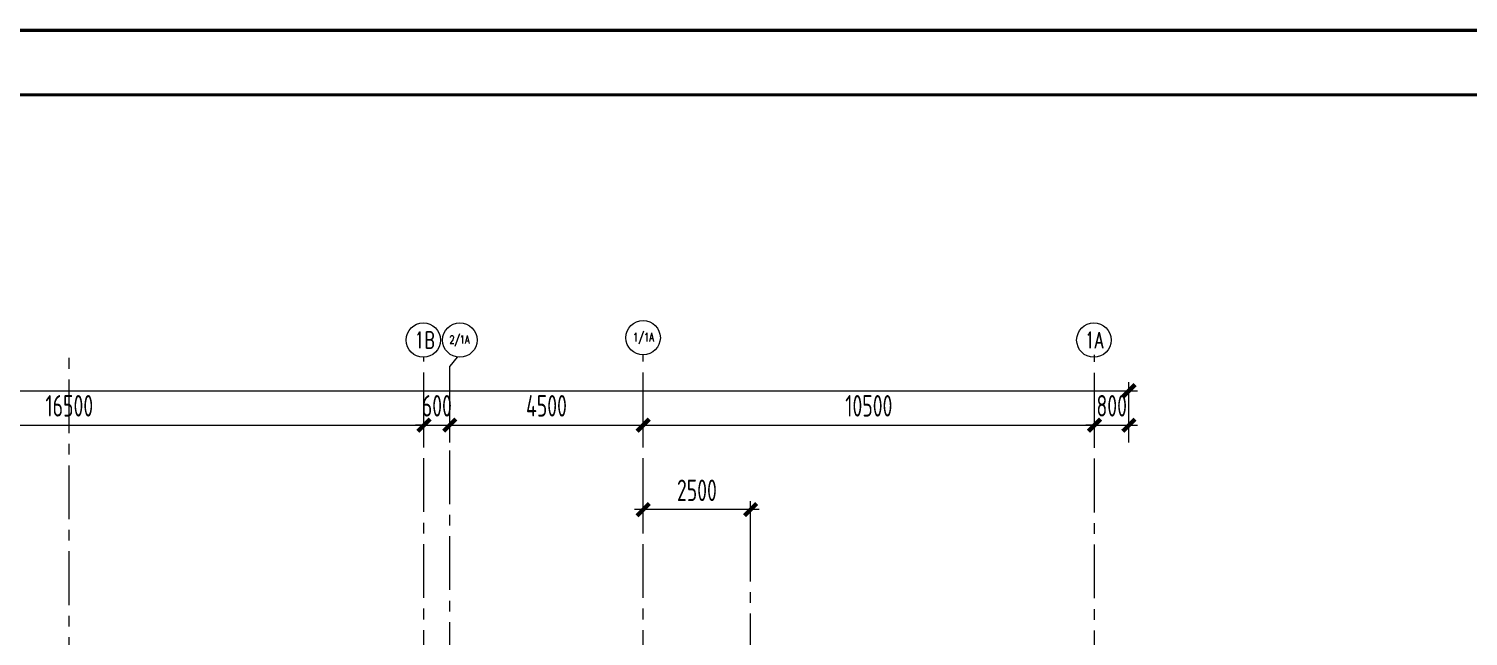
# Model space of a CAD drawing. Extents: x -1201378 to 2367219, y -619313 to 244905.
# Drawn here: x -708551 to -675064, y 230765 to 244905 of the extents above; entities that cross this region are included whole.
import ezdxf
from ezdxf.enums import TextEntityAlignment as Align

# ---------------------------------------------------------------- set-up
doc = ezdxf.new("R2010")
doc.units = 0
doc.header["$LTSCALE"] = 1000
doc.linetypes.add('CENTER', pattern=[2, 1.25, -0.25, 0.25, -0.25])
doc.layers.get('0').update_dxf_attribs({"linetype": 'CONTINUOUS'})
doc.layers.get('Defpoints').update_dxf_attribs({"linetype": 'CONTINUOUS'})
doc.layers.add('0-cxFrame', color=155, linetype='CONTINUOUS')
for name, color, linetype, lineweight in [('0-cxText', 131, 'CONTINUOUS', 25), ('S-axis', 111, 'CONTINUOUS', 0), ('S-dote', 5, 'CENTER', 0)]:
    doc.layers.add(name, color=color, linetype=linetype, lineweight=lineweight)
doc.styles.add('_TCH_AXIS', font='COMPLEX', dxfattribs={"bigfont": 'GBCBIG'})
doc.styles.add('cx_tuming', font='simhei.ttf')
doc.styles.add('cx_tuqian1', font='')
doc.styles.add('TSSD_Dimension', font='tssdeng.shx', dxfattribs={"width": 0.7, "bigfont": 'hztxt.shx'})
doc.styles.add('黑体', font='simhei.ttf', dxfattribs={"width": 0.8})
doc.styles.get('cx_tuqian1').set_extended_font_data('SimSun')
doc.dimstyles.new('TSSD_200_200', dxfattribs={"dimtxt": 500, "dimasz": 200, "dimexe": 200, "dimexo": 500, "dimgap": 200, "dimtad": 1, "dimdec": 0, "dimzin": 0, "dimdsep": 46, "dimtxsty": 'TSSD_Dimension', "dimblk": 'ARCHTICK', "dimcen": 0, "dimdle": 200, "dimclrt": 7, "dimadec": 0, "dimazin": 0, "dimtfac": 1, "dimtdec": 0, "dimtix": 1, "dimtmove": 2, "dimatfit": 3, "dimfxl": 1, "dimtolj": 1, "dimtzin": 0, "dimarcsym": 0})

# ---------------------------------------------------------------- blocks, each defined once
blk = doc.blocks.new('TK22.A0 L(Dragon)')
at = {"layer": '0-cxFrame', "color": 7, "const_width": 0.5}
blk.add_lwpolyline([(0, 0), (-1486, 0), (-1486, 841), (0, 841)], close=True, dxfattribs=at)
at = {"layer": '0-cxFrame', "const_width": 0.5}
blk.add_lwpolyline([(-80, 10), (-1466, 10), (-1466, 831), (-80, 831)], close=True, dxfattribs=at)
at = {"style": '黑体', "flags": 4}
blk.add_attdef('图幅', text='', height=3.3, dxfattribs=at).set_placement((-40, 3), align=Align.RIGHT)
at = {"layer": '0-cxText', "flags": 4}
for tag, height, style, p in [('建设单位', 3.5, 'cx_tuming', (-45, 240)), ('项目名称', 3.5, 'cx_tuming', (-45, 210)), ('子项名称', 3.5, 'cx_tuming', (-45, 180)), ('工程编号', 3.3, 'cx_tuqian1', (-35, 165)), ('图名1', 3.5, 'cx_tuming', (-45, 87)), ('图名2', 3.5, 'cx_tuming', (-45, 79)), ('图名3', 3.5, 'cx_tuming', (-45, 71)), ('出图日期', 3.3, 'cx_tuqian1', (-39, 60)), ('专业', 3.3, 'cx_tuqian1', (-55, 52)), ('图号', 3.3, 'cx_tuqian1', (-55, 44)), ('版次', 3.3, 'cx_tuqian1', (-20, 44))]:
    blk.add_attdef(tag, text='', height=height, dxfattribs=dict(at, style=style)).set_placement(p, align=Align.MIDDLE)
at = {"layer": 'Defpoints', "color": 6, "flags": 4}
for tag, height, style, p in [('tufu', 3.3, '黑体', (-12, 12)), ('dwfname', 4, 'cx_tuqian1', (-80, 3))]:
    blk.add_attdef(tag, text='', height=height, dxfattribs=dict(at, style=style)).set_placement(p, align=Align.RIGHT)
blk = doc.blocks.new('_ArchTick')
at = {"color": 0, "linetype": 'ByBlock', "const_width": 0.5}
blk.add_lwpolyline([(-0.71, -0.71), (0.71, 0.71)], dxfattribs=at)
blk = doc.blocks.new('*D3000')
at = {"layer": 'Defpoints', "color": 0, "transparency": 16777216}
for p in [(-99358, 123054), (-115858, 122147), (-99358, 122147)]:
    blk.add_point(p, dxfattribs=at)
at = {"layer": 'S-axis', "color": 0, "lineweight": -2, "transparency": 16777216}
for p, q in [((-115858, 122647), (-115858, 123254)), ((-99358, 122647), (-99358, 123254)), ((-116058, 123054), (-99158, 123054))]:
    blk.add_line(p, q, dxfattribs=at)
at = {"layer": 'S-axis', "color": 0, "lineweight": -2, "transparency": 16777216, "xscale": 200, "yscale": 200, "zscale": 200, "rotation": 180}
blk.add_blockref('_ArchTick', (-115858, 123054), dxfattribs=at)
at = {"layer": 'S-axis', "color": 0, "lineweight": -2, "transparency": 16777216, "xscale": 200, "yscale": 200, "zscale": 200}
blk.add_blockref('_ArchTick', (-99358, 123054), dxfattribs=at)
at = {"layer": 'S-axis', "color": 7, "transparency": 16777216, "insert": (-107608, 123504), "char_height": 500, "attachment_point": 5, "style": 'TSSD_Dimension'}
blk.add_mtext('\\A1;16500', dxfattribs=at)
blk = doc.blocks.new('*D3001')
at = {"layer": 'Defpoints', "color": 0, "transparency": 16777216}
for p in [(-98758, 123054), (-99358, 122147), (-98758, 122147)]:
    blk.add_point(p, dxfattribs=at)
at = {"layer": 'S-axis', "color": 0, "lineweight": -2, "transparency": 16777216}
for p, q in [((-99358, 122647), (-99358, 123254)), ((-98758, 122647), (-98758, 123254)), ((-99358, 123054), (-99558, 123054)), ((-99358, 123054), (-98758, 123054)), ((-98758, 123054), (-98558, 123054))]:
    blk.add_line(p, q, dxfattribs=at)
at = {"layer": 'S-axis', "color": 0, "lineweight": -2, "transparency": 16777216, "xscale": 200, "yscale": 200, "zscale": 200}
blk.add_blockref('_ArchTick', (-99358, 123054), dxfattribs=at)
at = {"layer": 'S-axis', "color": 0, "lineweight": -2, "transparency": 16777216, "xscale": 200, "yscale": 200, "zscale": 200, "rotation": 180}
blk.add_blockref('_ArchTick', (-98758, 123054), dxfattribs=at)
at = {"layer": 'S-axis', "color": 7, "transparency": 16777216, "insert": (-99058, 123504), "char_height": 500, "attachment_point": 5, "style": 'TSSD_Dimension'}
blk.add_mtext('\\A1;600', dxfattribs=at)
blk = doc.blocks.new('*D3002')
at = {"layer": 'Defpoints', "color": 0, "transparency": 16777216}
for p in [(-94258, 123054), (-98758, 122147), (-94258, 122147)]:
    blk.add_point(p, dxfattribs=at)
at = {"layer": 'S-axis', "color": 0, "lineweight": -2, "transparency": 16777216}
for p, q in [((-98758, 122647), (-98758, 123254)), ((-94258, 122647), (-94258, 123254)), ((-98958, 123054), (-94058, 123054))]:
    blk.add_line(p, q, dxfattribs=at)
at = {"layer": 'S-axis', "color": 0, "lineweight": -2, "transparency": 16777216, "xscale": 200, "yscale": 200, "zscale": 200, "rotation": 180}
blk.add_blockref('_ArchTick', (-98758, 123054), dxfattribs=at)
at = {"layer": 'S-axis', "color": 0, "lineweight": -2, "transparency": 16777216, "xscale": 200, "yscale": 200, "zscale": 200}
blk.add_blockref('_ArchTick', (-94258, 123054), dxfattribs=at)
at = {"layer": 'S-axis', "color": 7, "transparency": 16777216, "insert": (-96508, 123504), "char_height": 500, "attachment_point": 5, "style": 'TSSD_Dimension'}
blk.add_mtext('\\A1;4500', dxfattribs=at)
blk = doc.blocks.new('*D3003')
at = {"layer": 'Defpoints', "color": 0, "transparency": 16777216}
for p in [(-83758, 123054), (-94258, 122147), (-83758, 122147)]:
    blk.add_point(p, dxfattribs=at)
at = {"layer": 'S-axis', "color": 0, "lineweight": -2, "transparency": 16777216}
for p, q in [((-94258, 122647), (-94258, 123254)), ((-83758, 122647), (-83758, 123254)), ((-94458, 123054), (-83558, 123054))]:
    blk.add_line(p, q, dxfattribs=at)
at = {"layer": 'S-axis', "color": 0, "lineweight": -2, "transparency": 16777216, "xscale": 200, "yscale": 200, "zscale": 200, "rotation": 180}
blk.add_blockref('_ArchTick', (-94258, 123054), dxfattribs=at)
at = {"layer": 'S-axis', "color": 0, "lineweight": -2, "transparency": 16777216, "xscale": 200, "yscale": 200, "zscale": 200}
blk.add_blockref('_ArchTick', (-83758, 123054), dxfattribs=at)
at = {"layer": 'S-axis', "color": 7, "transparency": 16777216, "insert": (-89008, 123504), "char_height": 500, "attachment_point": 5, "style": 'TSSD_Dimension'}
blk.add_mtext('\\A1;10500', dxfattribs=at)
blk = doc.blocks.new('*D3004')
at = {"layer": 'Defpoints', "color": 0, "transparency": 16777216}
for p in [(-82958, 123054), (-83758, 122147), (-82958, 122147)]:
    blk.add_point(p, dxfattribs=at)
at = {"layer": 'S-axis', "color": 0, "lineweight": -2, "transparency": 16777216}
for p, q in [((-83758, 122647), (-83758, 123254)), ((-82958, 122647), (-82958, 123254)), ((-83758, 123054), (-83958, 123054)), ((-83758, 123054), (-82958, 123054)), ((-82958, 123054), (-82758, 123054))]:
    blk.add_line(p, q, dxfattribs=at)
at = {"layer": 'S-axis', "color": 0, "lineweight": -2, "transparency": 16777216, "xscale": 200, "yscale": 200, "zscale": 200}
blk.add_blockref('_ArchTick', (-83758, 123054), dxfattribs=at)
at = {"layer": 'S-axis', "color": 0, "lineweight": -2, "transparency": 16777216, "xscale": 200, "yscale": 200, "zscale": 200, "rotation": 180}
blk.add_blockref('_ArchTick', (-82958, 123054), dxfattribs=at)
at = {"layer": 'S-axis', "color": 7, "transparency": 16777216, "insert": (-83358, 123504), "char_height": 500, "attachment_point": 5, "style": 'TSSD_Dimension'}
blk.add_mtext('\\A1;800', dxfattribs=at)
blk = doc.blocks.new('*D3019')
at = {"layer": 'Defpoints', "color": 0, "transparency": 16777216}
for p in [(-82958, 123854), (-209458, 122247), (-82958, 122247)]:
    blk.add_point(p, dxfattribs=at)
at = {"layer": 'S-axis', "color": 0, "lineweight": -2, "transparency": 16777216}
for p, q in [((-209458, 122747), (-209458, 124054)), ((-82958, 122747), (-82958, 124054)), ((-209658, 123854), (-82758, 123854))]:
    blk.add_line(p, q, dxfattribs=at)
at = {"layer": 'S-axis', "color": 0, "lineweight": -2, "transparency": 16777216, "xscale": 200, "yscale": 200, "zscale": 200, "rotation": 180}
blk.add_blockref('_ArchTick', (-209458, 123854), dxfattribs=at)
at = {"layer": 'S-axis', "color": 0, "lineweight": -2, "transparency": 16777216, "xscale": 200, "yscale": 200, "zscale": 200}
blk.add_blockref('_ArchTick', (-82958, 123854), dxfattribs=at)
at = {"layer": 'S-axis', "color": 7, "transparency": 16777216, "insert": (-146208, 124304), "char_height": 500, "attachment_point": 5, "style": 'TSSD_Dimension'}
blk.add_mtext('\\A1;126500', dxfattribs=at)
blk = doc.blocks.new('*D3042')
at = {"layer": 'Defpoints', "color": 0, "transparency": 16777216}
for p in [(-94258, 121087), (-94258, 120087), (-91758, 120087)]:
    blk.add_point(p, dxfattribs=at)
at = {"layer": 'S-axis', "color": 0, "lineweight": -2, "transparency": 16777216}
for p, q in [((-94258, 120587), (-94258, 121287)), ((-91758, 120587), (-91758, 121287)), ((-91558, 121087), (-94458, 121087))]:
    blk.add_line(p, q, dxfattribs=at)
at = {"layer": 'S-axis', "color": 0, "lineweight": -2, "transparency": 16777216, "xscale": 200, "yscale": 200, "zscale": 200}
for p, rotation in [((-94258, 121087), 179.9999999999974), ((-91758, 121087), 359.9999999999973)]:
    blk.add_blockref('_ArchTick', p, dxfattribs=dict(at, rotation=rotation))
at = {"layer": 'S-axis', "color": 7, "transparency": 16777216, "insert": (-93008, 121537), "char_height": 500, "attachment_point": 5, "style": 'TSSD_Dimension'}
blk.add_mtext('\\A1;2500', dxfattribs=at)
blk = doc.blocks.new('1#轴网')
at = {"layer": 'S-axis'}
blk.add_line((-98589, 124638.5), (-98758.5, 124427), dxfattribs=at)
for centre in [(-99373.4, 125033.1), (-98523.4, 125033.1), (-94258.5, 125089.3), (-83773.4, 125033.1)]:
    blk.add_circle(centre, 400, dxfattribs=at)
at = {"layer": 'S-dote'}
for p, q in [((-107608.5, 18867), (-107608.5, 124689.3)), ((-99358.5, 19033.1), (-99358.5, 124633.4)), ((-94258.5, 19033.1), (-94258.5, 124689.3)), ((-83758.5, 19024), (-83758.5, 124689.3)), ((-98758.5, 19217), (-98758.5, 124427)), ((-91758.5, 105417), (-91758.5, 121147))]:
    blk.add_line(p, q, dxfattribs=at)
at = {"layer": 'S-axis', "style": '_TCH_AXIS', "width": 0.705882}
for s, height, p in [('1/1A', 199.77, (-94493.5, 125003.7)), ('1B', 381.3, (-99578.4, 124842.5)), ('2/1A', 190.1, (-98763, 124951.6)), ('1A', 374.97, (-83981.3, 124845.6))]:
    blk.add_text(s, height=height, dxfattribs=at).set_placement(p)
at = {"layer": 'S-axis'}
for p1, p2, distance, picture, middle in [((-209458.5, 122247), (-82958.5, 122247), 1606.7, '*D3019', (-146208.5, 124303.7)), ((-115858.5, 122147), (-99358.5, 122147), 906.7, '*D3000', (-107608.5, 123503.7)), ((-99358.5, 122147), (-98758.5, 122147), 906.7, '*D3001', (-99058.5, 123503.7)), ((-98758.5, 122147), (-94258.5, 122147), 906.7, '*D3002', (-96508.5, 123503.7)), ((-94258.5, 122147), (-83758.5, 122147), 906.7, '*D3003', (-89008.5, 123503.7)), ((-83758.5, 122147), (-82958.5, 122147), 906.7, '*D3004', (-83358.5, 123503.7)), ((-91758.5, 120087), (-94258.5, 120087), -1000, '*D3042', (-93008.5, 121537))]:
    dim = blk.add_aligned_dim(p1=p1, p2=p2, distance=distance, dimstyle='TSSD_200_200', dxfattribs=at)
    dim.commit()
    dim.dimension.update_dxf_attribs({"geometry": picture, "text_midpoint": middle})

msp = doc.modelspace()

# ---------------------------------------------------------------- block references
at = {"layer": '0-cxFrame', "xscale": 150, "yscale": 150, "zscale": 150}
msp.add_blockref('TK22.A0 L(Dragon)', (-632818.2, 118717.3), dxfattribs=at)
at = {"layer": 'S-axis'}
msp.add_blockref('1#轴网', (-600000, 112624.8), dxfattribs=at)

doc.saveas('drawing.dxf')
